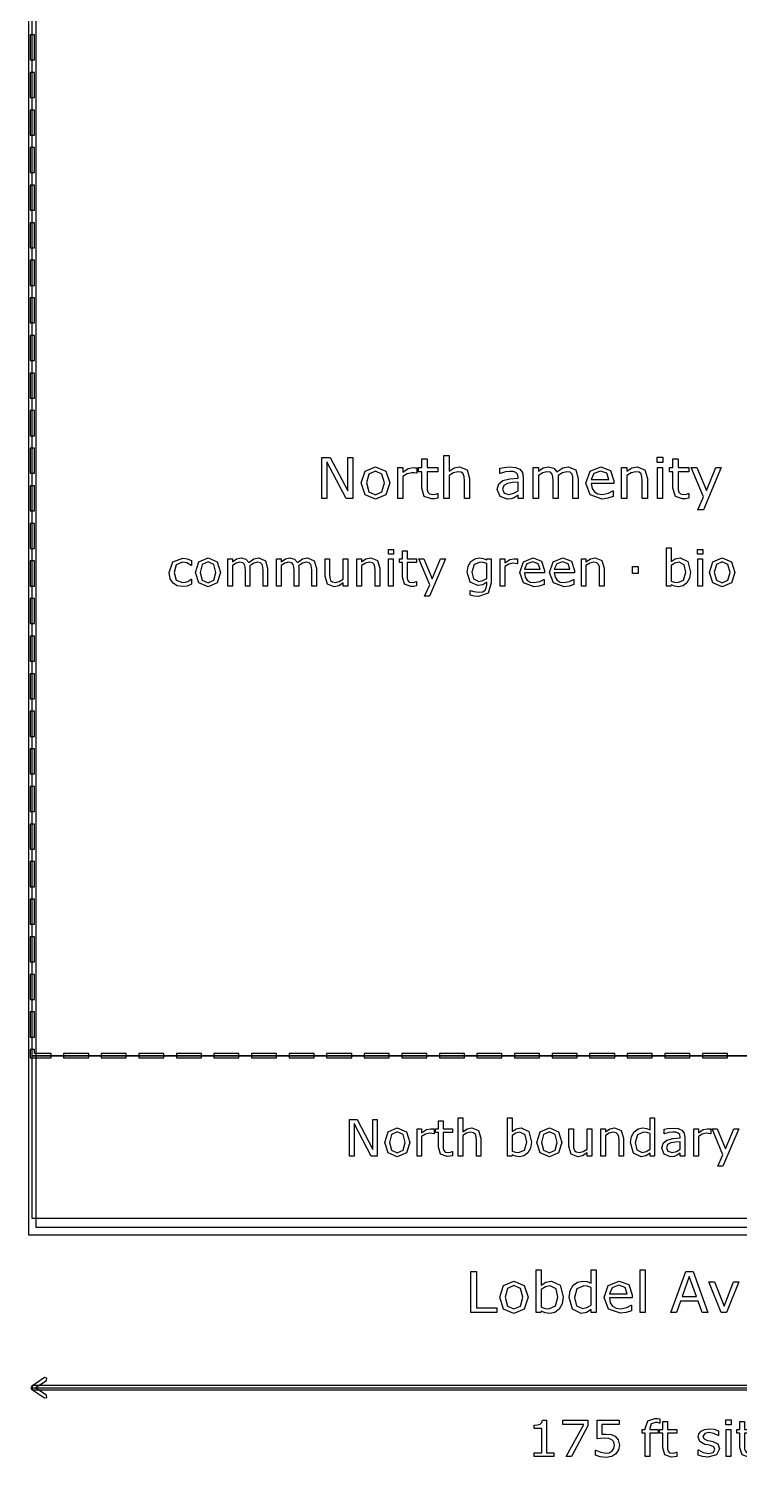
# Model space of a CAD drawing. Extents: x -17 to 192, y 167 to 459.
# Drawn here: x 4.6 to 34.6, y 314 to 374.4 of the extents above; entities that cross this region are included whole.
import ezdxf

# ---------------------------------------------------------------- set-up
doc = ezdxf.new("R2010")
doc.units = 0

msp = doc.modelspace()

# ---------------------------------------------------------------- linework, layer by layer
at = {"layer": 'Layer 1', "color": 7}
for points in [[(4.603848, 443.071168), (4.603848, 323.426942), (64.187733, 323.426942), (64.187733, 443.071168), (4.603848, 443.071168)], [(4.92114, 442.753876), (63.870439, 442.753876), (63.870439, 323.744236), (4.92114, 323.744236), (4.92114, 442.753876)], [(4.762494, 375.179274), (64.029086, 375.179274), (64.029086, 330.993913), (4.762494, 330.993913), (4.762494, 375.179274)], [(20.025626, 352.185358), (19.806518, 352.185358), (19.806518, 352.386896), (20.025626, 352.386896), (20.025626, 352.185358)], [(4.669993, 331.258496), (4.669993, 330.901412), (5.556243, 330.901412), (5.556243, 331.086414), (4.854995, 331.086414), (4.854995, 331.258496), (4.669993, 331.258496)]]:
    msp.add_lwpolyline(points, close=True, dxfattribs=at)
for points in [[(4.669993, 374.120942), (4.669993, 373.06261), (4.854995, 373.06261), (4.854995, 374.120942), (4.669993, 374.120942)], [(4.669993, 372.533444), (4.669993, 371.475112), (4.854995, 371.475112), (4.854995, 372.533444), (4.669993, 372.533444)], [(4.669993, 370.945946), (4.669993, 369.887614), (4.854995, 369.887614), (4.854995, 370.945946), (4.669993, 370.945946)], [(4.669993, 369.358448), (4.669993, 368.300116), (4.854995, 368.300116), (4.854995, 369.358448), (4.669993, 369.358448)], [(4.669993, 367.77095), (4.669993, 366.712618), (4.854995, 366.712618), (4.854995, 367.77095), (4.669993, 367.77095)], [(4.669993, 366.183452), (4.669993, 365.12512), (4.854995, 365.12512), (4.854995, 366.183452), (4.669993, 366.183452)], [(4.669993, 364.595954), (4.669993, 363.537622), (4.854995, 363.537622), (4.854995, 364.595954), (4.669993, 364.595954)], [(4.669993, 363.008456), (4.669993, 361.950124), (4.854995, 361.950124), (4.854995, 363.008456), (4.669993, 363.008456)], [(4.669993, 361.420958), (4.669993, 360.362626), (4.854995, 360.362626), (4.854995, 361.420958), (4.669993, 361.420958)], [(4.669993, 359.83346), (4.669993, 358.775128), (4.854995, 358.775128), (4.854995, 359.83346), (4.669993, 359.83346)], [(4.669993, 358.245962), (4.669993, 357.18763), (4.854995, 357.18763), (4.854995, 358.245962), (4.669993, 358.245962)], [(4.669993, 356.658464), (4.669993, 355.600132), (4.854995, 355.600132), (4.854995, 356.658464), (4.669993, 356.658464)], [(18.311908, 354.5418), (18.027042, 354.5418), (17.206163, 356.090542), (17.206163, 354.5418), (16.99106, 354.5418), (16.99106, 356.273088), (17.348015, 356.273088), (18.096805, 354.859223), (18.096805, 356.273088), (18.311908, 356.273088), (18.311908, 354.5418)], [(21.890755, 354.553428), (21.75588, 354.526684), (21.626818, 354.516207), (21.324511, 354.623178), (21.221029, 354.966178), (21.221029, 355.656835), (21.073364, 355.656835), (21.073364, 355.840543), (21.221029, 355.840543), (21.221029, 356.213777), (21.43962, 356.213777), (21.43962, 355.840543), (21.890755, 355.840543), (21.890755, 355.656835), (21.43962, 355.656835), (21.43962, 355.06501), (21.444272, 354.904554), (21.476828, 354.797586), (21.546591, 354.728985), (21.683792, 354.708056), (21.795413, 354.723164), (21.879128, 354.749905), (21.890757, 354.749905), (21.890755, 354.553428)], [(23.240671, 354.5418), (23.02208, 354.5418), (23.02208, 355.281288), (23.011616, 355.448719), (22.973246, 355.571967), (22.88953, 355.644058), (22.747678, 355.668479), (22.560481, 355.624296), (22.373283, 355.511513), (22.373283, 354.5418), (22.154692, 354.5418), (22.154692, 356.350989), (22.373283, 356.350989), (22.373283, 355.696379), (22.584898, 355.82893), (22.809302, 355.8766), (23.130213, 355.749865), (23.240671, 355.384772), (23.240671, 354.5418)], [(31.40528, 356.057985), (31.158784, 356.057985), (31.158784, 356.284714), (31.40528, 356.284714), (31.40528, 356.057985)], [(32.498235, 354.553415), (32.363359, 354.526671), (32.234298, 354.516194), (31.93199, 354.623165), (31.828509, 354.966165), (31.828509, 355.656822), (31.680843, 355.656822), (31.680843, 355.840529), (31.828509, 355.840529), (31.828509, 356.213763), (32.0471, 356.213763), (32.0471, 355.840529), (32.498235, 355.840529), (32.498235, 355.656822), (32.0471, 355.656822), (32.0471, 355.064997), (32.051757, 354.904541), (32.084311, 354.797572), (32.154073, 354.728971), (32.291276, 354.708043), (32.402895, 354.72315), (32.486612, 354.749892), (32.498227, 354.749892), (32.498235, 354.553415)], [(19.861812, 355.190597), (19.699031, 354.689466), (19.263012, 354.505756), (18.824667, 354.689466), (18.663049, 355.190597), (18.824667, 355.691728), (19.263012, 355.8766), (19.699031, 355.691728), (19.861812, 355.190597), (19.861812, 355.190597)], [(19.636244, 355.190597), (19.537413, 355.564993), (19.263012, 355.688241), (18.986285, 355.564993), (18.888617, 355.190597), (18.987448, 354.819689), (19.263012, 354.694115), (19.536251, 354.818527), (19.636244, 355.190597), (19.636244, 355.190597)], [(21.010577, 355.602198), (20.998952, 355.602198), (20.903609, 355.61847), (20.795476, 355.624291), (20.600139, 355.578944), (20.418755, 355.463835), (20.418755, 354.5418), (20.200164, 354.5418), (20.200164, 355.840556), (20.418755, 355.840556), (20.418755, 355.648707), (20.64781, 355.796373), (20.851286, 355.840556), (20.933839, 355.837063), (21.010579, 355.826586), (21.010577, 355.602198)], [(25.507972, 354.5418), (25.290543, 354.5418), (25.290543, 354.680164), (25.211479, 354.624353), (25.116136, 354.568541), (24.990562, 354.524359), (24.824293, 354.505759), (24.526637, 354.62203), (24.404552, 354.918524), (24.467339, 355.156881), (24.648723, 355.301058), (24.933589, 355.371985), (25.290543, 355.399888), (25.290543, 355.433609), (25.263801, 355.556857), (25.189387, 355.633594), (25.077766, 355.669641), (24.941728, 355.678927), (24.749879, 355.655671), (24.531288, 355.590559), (24.519663, 355.590559), (24.519663, 355.812637), (24.704535, 355.851007), (24.942892, 355.871935), (25.181249, 355.848679), (25.357982, 355.771939), (25.469603, 355.633575), (25.507973, 355.423123), (25.507972, 354.5418)], [(27.824107, 354.5418), (27.605516, 354.5418), (27.605516, 355.281288), (27.597367, 355.442906), (27.565971, 355.567318), (27.489232, 355.642894), (27.345055, 355.668479), (27.161347, 355.621971), (26.977637, 355.5057), (26.983458, 355.442911), (26.985839, 355.373149), (26.985839, 354.5418), (26.767248, 354.5418), (26.767248, 355.281288), (26.759099, 355.44407), (26.727706, 355.56848), (26.650967, 355.642894), (26.50679, 355.668479), (26.326568, 355.624296), (26.147509, 355.511513), (26.147509, 354.5418), (25.928918, 354.5418), (25.928918, 355.840556), (26.147509, 355.840556), (26.147509, 355.696379), (26.350985, 355.82893), (26.568414, 355.8766), (26.792818, 355.820789), (26.931181, 355.666148), (27.173026, 355.826604), (27.406732, 355.8766), (27.721829, 355.746375), (27.824149, 355.384772), (27.824107, 354.5418)], [(29.332153, 355.168505), (28.375236, 355.168505), (28.41128, 354.959217), (28.510109, 354.813876), (28.653124, 354.730159), (28.836835, 354.702256), (29.103095, 354.754578), (29.294945, 354.859223), (29.30656, 354.859223), (29.30656, 354.620865), (29.080992, 354.542962), (28.839147, 354.511569), (28.334527, 354.685977), (28.153142, 355.18362), (28.326388, 355.689402), (28.784498, 355.8766), (29.189125, 355.723121), (29.33214, 355.287101), (29.332153, 355.168505)], [(29.119375, 355.335935), (29.032171, 355.602198), (28.772885, 355.696379), (28.492668, 355.592898), (28.375236, 355.335935), (29.119375, 355.335935)], [(30.749506, 354.5418), (30.530915, 354.5418), (30.530915, 355.281288), (30.520464, 355.448719), (30.482094, 355.571967), (30.398377, 355.644058), (30.256527, 355.668479), (30.069329, 355.624296), (29.882131, 355.511513), (29.882131, 354.5418), (29.66354, 354.5418), (29.66354, 355.840556), (29.882131, 355.840556), (29.882131, 355.696379), (30.093745, 355.82893), (30.318151, 355.8766), (30.639061, 355.749865), (30.749519, 355.384772), (30.749506, 354.5418)], [(31.391326, 354.5418), (31.172735, 354.5418), (31.172735, 355.840556), (31.391326, 355.840556), (31.391326, 354.5418)], [(33.873731, 355.840543), (33.115637, 354.062746), (32.881931, 354.062746), (33.123775, 354.604572), (32.606368, 355.840543), (32.843561, 355.840543), (33.242375, 354.877812), (33.644673, 355.840543), (33.873731, 355.840543)], [(4.669993, 355.070966), (4.669993, 354.012634), (4.854995, 354.012634), (4.854995, 355.070966), (4.669993, 355.070966)], [(25.290543, 354.861549), (25.290543, 355.223154), (25.054512, 355.205718), (24.840571, 355.172), (24.688255, 355.088283), (24.630119, 354.933642), (24.697557, 354.765047), (24.903358, 354.709236), (25.11381, 354.753419), (25.290543, 354.861554), (25.290543, 354.861549)], [(4.669993, 353.483468), (4.669993, 352.425136), (4.854995, 352.425136), (4.854995, 353.483468), (4.669993, 353.483468)], [(4.669993, 351.89597), (4.669993, 350.837638), (4.854995, 350.837638), (4.854995, 351.89597), (4.669993, 351.89597)], [(11.486623, 350.909986), (11.301622, 350.837638), (11.11662, 350.811788), (10.887177, 350.847962), (10.708377, 350.959584), (10.591588, 351.147687), (10.550247, 351.413302), (10.705276, 351.857719), (11.11662, 352.018948), (11.310923, 351.991045), (11.486623, 351.92283), (11.486623, 351.706825), (11.476288, 351.706825), (11.29232, 351.813277), (11.108352, 351.850486), (10.84687, 351.738863), (10.751785, 351.413302), (10.844802, 351.091876), (11.108352, 350.980254), (11.228241, 350.995758), (11.337795, 351.036065), (11.417377, 351.081541), (11.476288, 351.123914), (11.486622, 351.123914), (11.486623, 350.909986)], [(12.719621, 351.414347), (12.574927, 350.968895), (12.187354, 350.8056), (11.797715, 350.968895), (11.654054, 351.414347), (11.797715, 351.859796), (12.187354, 352.024129), (12.574927, 351.859796), (12.719621, 351.414347), (12.719621, 351.414347)], [(14.705027, 350.837638), (14.510724, 350.837638), (14.510724, 351.494963), (14.50349, 351.638621), (14.475585, 351.749208), (14.407372, 351.816389), (14.279215, 351.839116), (14.115917, 351.797775), (13.95262, 351.694421), (13.957788, 351.63861), (13.959851, 351.5766), (13.959851, 350.837638), (13.765548, 350.837638), (13.765548, 351.494963), (13.758314, 351.639655), (13.730409, 351.750243), (13.662196, 351.816389), (13.534039, 351.839116), (13.373842, 351.799842), (13.214679, 351.699589), (13.214679, 350.837638), (13.020376, 350.837638), (13.020376, 351.992088), (13.214679, 351.992088), (13.214679, 351.863932), (13.395546, 351.981753), (13.588816, 352.024129), (13.788287, 351.974519), (13.911276, 351.837058), (14.12625, 351.979687), (14.333989, 352.024129), (14.614075, 351.908374), (14.705025, 351.586945), (14.705027, 350.837638)], [(16.763814, 350.837638), (16.56951, 350.837638), (16.56951, 351.494963), (16.562277, 351.638621), (16.534371, 351.749208), (16.466159, 351.816389), (16.338001, 351.839116), (16.174704, 351.797775), (16.011407, 351.694421), (16.016574, 351.63861), (16.018638, 351.5766), (16.018638, 350.837638), (15.824335, 350.837638), (15.824335, 351.494963), (15.817101, 351.639655), (15.789196, 351.750243), (15.720983, 351.816389), (15.592826, 351.839116), (15.432629, 351.799842), (15.273465, 351.699589), (15.273465, 350.837638), (15.079162, 350.837638), (15.079162, 351.992088), (15.273465, 351.992088), (15.273465, 351.863932), (15.454333, 351.981753), (15.647602, 352.024129), (15.847073, 351.974519), (15.970063, 351.837058), (16.185037, 351.979687), (16.392776, 352.024129), (16.672862, 351.908374), (16.763812, 351.586945), (16.763814, 350.837638)], [(18.094997, 350.837638), (17.900694, 350.837638), (17.900694, 350.965797), (17.712591, 350.846941), (17.514154, 350.8056), (17.230968, 350.916187), (17.129682, 351.242781), (17.129682, 351.992088), (17.323985, 351.992088), (17.323985, 351.334766), (17.332253, 351.183869), (17.367393, 351.077416), (17.43974, 351.011271), (17.568931, 350.990607), (17.733262, 351.029879), (17.900694, 351.130132), (17.900694, 351.992093), (18.094997, 351.992093), (18.094997, 350.837638)], [(19.442716, 350.837638), (19.248413, 350.837638), (19.248413, 351.494963), (19.239111, 351.643791), (19.205004, 351.753344), (19.13059, 351.817423), (19.0045, 351.839119), (18.838102, 351.799844), (18.671704, 351.699591), (18.671704, 350.837638), (18.477401, 350.837638), (18.477401, 351.992088), (18.671704, 351.992088), (18.671704, 351.863932), (18.859806, 351.981753), (19.059277, 352.024129), (19.34453, 351.911472), (19.442715, 351.586945), (19.442716, 350.837638)], [(20.013223, 350.837638), (19.81892, 350.837638), (19.81892, 351.992088), (20.013223, 351.992088), (20.013223, 350.837638)], [(20.997142, 350.847983), (20.877252, 350.824224), (20.762531, 350.81491), (20.493814, 350.909996), (20.40183, 351.214886), (20.40183, 351.8288), (20.270572, 351.8288), (20.270572, 351.992098), (20.40183, 351.992098), (20.40183, 352.323862), (20.596133, 352.323862), (20.596133, 351.992098), (20.997142, 351.992098), (20.997142, 351.8288), (20.596133, 351.8288), (20.596133, 351.302735), (20.600268, 351.160109), (20.629207, 351.065026), (20.691219, 351.004047), (20.813175, 350.985447), (20.912393, 350.998888), (20.986807, 351.022648), (20.997142, 351.022648), (20.997142, 350.847983)], [(22.219804, 351.992098), (21.545945, 350.411837), (21.338205, 350.411837), (21.553179, 350.89346), (21.093259, 351.992098), (21.304099, 351.992098), (21.658599, 351.136339), (22.016199, 351.992098), (22.219804, 351.992098)], [(24.154568, 350.968906), (24.021242, 350.537926), (23.610932, 350.400468), (23.431098, 350.413908), (23.259533, 350.450082), (23.259533, 350.648519), (23.269867, 350.648519), (23.420762, 350.603043), (23.627468, 350.575137), (23.791799, 350.598923), (23.893084, 350.665069), (23.944762, 350.76219), (23.960263, 350.889314), (23.960263, 350.994734), (23.791798, 350.889314), (23.588194, 350.855209), (23.259532, 351.004037), (23.138609, 351.425716), (23.17995, 351.682031), (23.294672, 351.869099), (23.457969, 351.982788), (23.649171, 352.024129), (23.816603, 352.003465), (23.960263, 351.942486), (23.972664, 351.992096), (24.154565, 351.992096), (24.154568, 350.968906)], [(25.257341, 351.780226), (25.247006, 351.780226), (25.162257, 351.794698), (25.066139, 351.799858), (24.892507, 351.759551), (24.731276, 351.657231), (24.731276, 350.837638), (24.536973, 350.837638), (24.536973, 351.992088), (24.731276, 351.992088), (24.731276, 351.821556), (24.934881, 351.952813), (25.115748, 351.992088), (25.189129, 351.988992), (25.257342, 351.979705), (25.257341, 351.780226)], [(26.406624, 351.39472), (25.556031, 351.39472), (25.58807, 351.208684), (25.67592, 351.079493), (25.803044, 351.005079), (25.966341, 350.980288), (26.203019, 351.026796), (26.373551, 351.119816), (26.383885, 351.119816), (26.383885, 350.907943), (26.183381, 350.838696), (25.968407, 350.810791), (25.519856, 350.965821), (25.358626, 351.408169), (25.512622, 351.857754), (25.919832, 352.024153), (26.279499, 351.887726), (26.406623, 351.500154), (26.406624, 351.39472)], [(27.667526, 351.39472), (26.816934, 351.39472), (26.848973, 351.208684), (26.936822, 351.079493), (27.063946, 351.005079), (27.227244, 350.980288), (27.463922, 351.026796), (27.634453, 351.119816), (27.644799, 351.119816), (27.644799, 350.907943), (27.444292, 350.838696), (27.229319, 350.810791), (26.780768, 350.965821), (26.61954, 351.408169), (26.773535, 351.857754), (27.180744, 352.024153), (27.54041, 351.887726), (27.667534, 351.500154), (27.667526, 351.39472)], [(28.927396, 350.837638), (28.733095, 350.837638), (28.733095, 351.494963), (28.723781, 351.643791), (28.689674, 351.753344), (28.61526, 351.817423), (28.48917, 351.839119), (28.322774, 351.799844), (28.156375, 351.699591), (28.156375, 350.837638), (27.962071, 350.837638), (27.962071, 351.992088), (28.156375, 351.992088), (28.156375, 351.863932), (28.344478, 351.981753), (28.543947, 352.024129), (28.829202, 351.911472), (28.927386, 351.586945), (28.927396, 350.837638)], [(32.575747, 351.423647), (32.534406, 351.163199), (32.424853, 350.968895), (32.263624, 350.845906), (32.070354, 350.8056), (31.898788, 350.829359), (31.754095, 350.891372), (31.741692, 350.837638), (31.559791, 350.837638), (31.559791, 352.445808), (31.754095, 352.445808), (31.754095, 351.871165), (31.927728, 351.980719), (32.134433, 352.024129), (32.456894, 351.867033), (32.575747, 351.423647), (32.575747, 351.423647)], [(33.087345, 352.185366), (32.868236, 352.185366), (32.868236, 352.386904), (33.087345, 352.386904), (33.087345, 352.185366)], [(33.074941, 350.837638), (32.88064, 350.837638), (32.88064, 351.992088), (33.074941, 351.992088), (33.074941, 350.837638)], [(34.443333, 351.414347), (34.298638, 350.968895), (33.911066, 350.8056), (33.521425, 350.968895), (33.377765, 351.414347), (33.521425, 351.859796), (33.911066, 352.024129), (34.298638, 351.859796), (34.443333, 351.414347), (34.443333, 351.414347)], [(12.519117, 351.414347), (12.431267, 351.747142), (12.187354, 351.856695), (11.941375, 351.747142), (11.854559, 351.414347), (11.942409, 351.08465), (12.187354, 350.97303), (12.430233, 351.083618), (12.519117, 351.414347), (12.519117, 351.414347)], [(23.960264, 351.154942), (23.960264, 351.784361), (23.815571, 351.83397), (23.683279, 351.849475), (23.431098, 351.741988), (23.339114, 351.429862), (23.407327, 351.135307), (23.63367, 351.035054), (23.803168, 351.067095), (23.960264, 351.154944), (23.960264, 351.154942)], [(26.217488, 351.543548), (26.139974, 351.780226), (25.909497, 351.863942), (25.660417, 351.771957), (25.556031, 351.543548), (26.217488, 351.543548)], [(27.478392, 351.543548), (27.400877, 351.780226), (27.170401, 351.863942), (26.92132, 351.771957), (26.816934, 351.543548), (27.478392, 351.543548)], [(30.362966, 351.365769), (30.115954, 351.365769), (30.115954, 351.658258), (30.362966, 351.658258), (30.362966, 351.365769)], [(32.375244, 351.418488), (32.307032, 351.731648), (32.086891, 351.839135), (31.915324, 351.801927), (31.754095, 351.707875), (31.754095, 351.046418), (31.895687, 350.994742), (32.031079, 350.980269), (32.283261, 351.08569), (32.375244, 351.418485), (32.375244, 351.418488)], [(34.242827, 351.414347), (34.154977, 351.747142), (33.911066, 351.856695), (33.665086, 351.747142), (33.578271, 351.414347), (33.66612, 351.08465), (33.911066, 350.97303), (34.153945, 351.083618), (34.242827, 351.414347), (34.242827, 351.414347)], [(4.669993, 350.308472), (4.669993, 349.25014), (4.854995, 349.25014), (4.854995, 350.308472), (4.669993, 350.308472)], [(4.669993, 348.720974), (4.669993, 347.662642), (4.854995, 347.662642), (4.854995, 348.720974), (4.669993, 348.720974)], [(4.669993, 347.133476), (4.669993, 346.075144), (4.854995, 346.075144), (4.854995, 347.133476), (4.669993, 347.133476)], [(4.669993, 345.545978), (4.669993, 344.487646), (4.854995, 344.487646), (4.854995, 345.545978), (4.669993, 345.545978)], [(4.669993, 343.95848), (4.669993, 342.900148), (4.854995, 342.900148), (4.854995, 343.95848), (4.669993, 343.95848)], [(4.669993, 342.370982), (4.669993, 341.31265), (4.854995, 341.31265), (4.854995, 342.370982), (4.669993, 342.370982)], [(4.669993, 340.783484), (4.669993, 339.725152), (4.854995, 339.725152), (4.854995, 340.783484), (4.669993, 340.783484)], [(4.669993, 339.195986), (4.669993, 338.137654), (4.854995, 338.137654), (4.854995, 339.195986), (4.669993, 339.195986)], [(4.669993, 337.608488), (4.669993, 336.550156), (4.854995, 336.550156), (4.854995, 337.608488), (4.669993, 337.608488)], [(4.669993, 336.02099), (4.669993, 334.962658), (4.854995, 334.962658), (4.854995, 336.02099), (4.669993, 336.02099)], [(4.669993, 334.433492), (4.669993, 333.37516), (4.854995, 333.37516), (4.854995, 334.433492), (4.669993, 334.433492)], [(4.669993, 332.845994), (4.669993, 331.787662), (4.854995, 331.787662), (4.854995, 332.845994), (4.669993, 332.845994)], [(4.762494, 330.993913), (64.029086, 330.993913), (64.029086, 324.114755), (4.762494, 324.114755), (4.762494, 330.993913)], [(6.085409, 331.086414), (6.085409, 330.901412), (7.143741, 330.901412), (7.143741, 331.086414), (6.085409, 331.086414)], [(7.672907, 331.086414), (7.672907, 330.901412), (8.731239, 330.901412), (8.731239, 331.086414), (7.672907, 331.086414)], [(9.260405, 331.086414), (9.260405, 330.901412), (10.318737, 330.901412), (10.318737, 331.086414), (9.260405, 331.086414)], [(10.847903, 331.086414), (10.847903, 330.901412), (11.906235, 330.901412), (11.906235, 331.086414), (10.847903, 331.086414)], [(12.435401, 331.086414), (12.435401, 330.901412), (13.493733, 330.901412), (13.493733, 331.086414), (12.435401, 331.086414)], [(14.022899, 331.086414), (14.022899, 330.901412), (15.081231, 330.901412), (15.081231, 331.086414), (14.022899, 331.086414)], [(15.610397, 331.086414), (15.610397, 330.901412), (16.668729, 330.901412), (16.668729, 331.086414), (15.610397, 331.086414)], [(17.197895, 331.086414), (17.197895, 330.901412), (18.256227, 330.901412), (18.256227, 331.086414), (17.197895, 331.086414)], [(18.785393, 331.086414), (18.785393, 330.901412), (19.843725, 330.901412), (19.843725, 331.086414), (18.785393, 331.086414)], [(20.372891, 331.086414), (20.372891, 330.901412), (21.431223, 330.901412), (21.431223, 331.086414), (20.372891, 331.086414)], [(21.960389, 331.086414), (21.960389, 330.901412), (23.018721, 330.901412), (23.018721, 331.086414), (21.960389, 331.086414)], [(23.547887, 331.086414), (23.547887, 330.901412), (24.606219, 330.901412), (24.606219, 331.086414), (23.547887, 331.086414)], [(25.135385, 331.086414), (25.135385, 330.901412), (26.193717, 330.901412), (26.193717, 331.086414), (25.135385, 331.086414)], [(26.722883, 331.086414), (26.722883, 330.901412), (27.781215, 330.901412), (27.781215, 331.086414), (26.722883, 331.086414)], [(28.310381, 331.086414), (28.310381, 330.901412), (29.368713, 330.901412), (29.368713, 331.086414), (28.310381, 331.086414)], [(29.897879, 331.086414), (29.897879, 330.901412), (30.956211, 330.901412), (30.956211, 331.086414), (29.897879, 331.086414)], [(31.485377, 331.086414), (31.485377, 330.901412), (32.543709, 330.901412), (32.543709, 331.086414), (31.485377, 331.086414)], [(33.072875, 331.086414), (33.072875, 330.901412), (34.131207, 330.901412), (34.131207, 331.086414), (33.072875, 331.086414)], [(23.719452, 326.760585), (23.525149, 326.760585), (23.525149, 327.41791), (23.515847, 327.566738), (23.48174, 327.676291), (23.407326, 327.74037), (23.281236, 327.762066), (23.114838, 327.722791), (22.94844, 327.622538), (22.94844, 326.760585), (22.754138, 326.760585), (22.754138, 328.368755), (22.948441, 328.368755), (22.948441, 327.786879), (23.136543, 327.9047), (23.336014, 327.947076), (23.621268, 327.834419), (23.719452, 327.509892), (23.719452, 326.760585)], [(25.853687, 327.346594), (25.812345, 327.086146), (25.702791, 326.891842), (25.541561, 326.768853), (25.348292, 326.728547), (25.176726, 326.752306), (25.032032, 326.814319), (25.01963, 326.760585), (24.837729, 326.760585), (24.837729, 328.368755), (25.032032, 328.368755), (25.032032, 327.794112), (25.205665, 327.903666), (25.41237, 327.947076), (25.734831, 327.78998), (25.853687, 327.346594), (25.853687, 327.346594)], [(31.056464, 326.760585), (30.86216, 326.760585), (30.86216, 326.881507), (30.687495, 326.768853), (30.49009, 326.728547), (30.161427, 326.887709), (30.040505, 327.329026), (30.081846, 327.590508), (30.195535, 327.785844), (30.358833, 327.905735), (30.553135, 327.947076), (30.714366, 327.927444), (30.86216, 327.868532), (30.86216, 328.36876), (31.056464, 328.36876), (31.056464, 326.760585)], [(19.33833, 326.760585), (19.085116, 326.760585), (18.355446, 328.137245), (18.355446, 326.760585), (18.164243, 326.760585), (18.164243, 328.299508), (18.481536, 328.299508), (19.147127, 327.042739), (19.147127, 328.299508), (19.33833, 328.299508), (19.33833, 326.760585)], [(20.716022, 327.337294), (20.571328, 326.891842), (20.183755, 326.728547), (19.794116, 326.891842), (19.650455, 327.337294), (19.794116, 327.782743), (20.183755, 327.947076), (20.571328, 327.782743), (20.716022, 327.337294), (20.716022, 327.337294)], [(20.515518, 327.337294), (20.427668, 327.670089), (20.183755, 327.779642), (19.937776, 327.670089), (19.85096, 327.337294), (19.93881, 327.007597), (20.183755, 326.895977), (20.426634, 327.006565), (20.515518, 327.337294), (20.515518, 327.337294)], [(21.737147, 327.703162), (21.726812, 327.703162), (21.642063, 327.717635), (21.545945, 327.722794), (21.372313, 327.682487), (21.211083, 327.580168), (21.211083, 326.760585), (21.016779, 326.760585), (21.016779, 327.915035), (21.211083, 327.915035), (21.211083, 327.744503), (21.414687, 327.87576), (21.595555, 327.915035), (21.668935, 327.911939), (21.737148, 327.902652), (21.737147, 327.703162)], [(22.519527, 326.77092), (22.399638, 326.74716), (22.284916, 326.737847), (22.016199, 326.832933), (21.924215, 327.137822), (21.924215, 327.751737), (21.792957, 327.751737), (21.792957, 327.915035), (21.924215, 327.915035), (21.924215, 328.246798), (22.118519, 328.246798), (22.118519, 327.915035), (22.519527, 327.915035), (22.519527, 327.751737), (22.118519, 327.751737), (22.118519, 327.225672), (22.122654, 327.083046), (22.151593, 326.987962), (22.213604, 326.926984), (22.335561, 326.908384), (22.434779, 326.921825), (22.509193, 326.945584), (22.519528, 326.945584), (22.519527, 326.77092)], [(25.653182, 327.341435), (25.584969, 327.654595), (25.364828, 327.762082), (25.193263, 327.724874), (25.032032, 327.630822), (25.032032, 326.969365), (25.173625, 326.917689), (25.309018, 326.903216), (25.561198, 327.008637), (25.653182, 327.341432), (25.653182, 327.341435)], [(27.140429, 327.337307), (26.995734, 326.891855), (26.608162, 326.72856), (26.218522, 326.891855), (26.074861, 327.337307), (26.218522, 327.782756), (26.608162, 327.947089), (26.995734, 327.782756), (27.140429, 327.337307), (27.140429, 327.337307)], [(26.939923, 327.337307), (26.852074, 327.670102), (26.608162, 327.779656), (26.362182, 327.670102), (26.275366, 327.337307), (26.363215, 327.00761), (26.608162, 326.895991), (26.851042, 327.006578), (26.939923, 327.337307), (26.939923, 327.337307)], [(28.39823, 326.760585), (28.203929, 326.760585), (28.203929, 326.888744), (28.015826, 326.769888), (27.817389, 326.728547), (27.534203, 326.839134), (27.432915, 327.165728), (27.432915, 327.915035), (27.62722, 327.915035), (27.62722, 327.257713), (27.635475, 327.106816), (27.670614, 327.000363), (27.742962, 326.934218), (27.872152, 326.913554), (28.036482, 326.952826), (28.203915, 327.053079), (28.203915, 327.91504), (28.398217, 327.91504), (28.39823, 326.760585)], [(29.74595, 326.760585), (29.551648, 326.760585), (29.551648, 327.41791), (29.542335, 327.566738), (29.508228, 327.676291), (29.433814, 327.74037), (29.307724, 327.762066), (29.141328, 327.722791), (28.974929, 327.622538), (28.974929, 326.760585), (28.780624, 326.760585), (28.780624, 327.915035), (28.974929, 327.915035), (28.974929, 327.786879), (29.163031, 327.9047), (29.362501, 327.947076), (29.647755, 327.834419), (29.74594, 327.509892), (29.74595, 326.760585)], [(30.86216, 327.044805), (30.86216, 327.707297), (30.7216, 327.755872), (30.586208, 327.769313), (30.331962, 327.655624), (30.241011, 327.333164), (30.31129, 327.020006), (30.536598, 326.913554), (30.704032, 326.949725), (30.86216, 327.044811), (30.86216, 327.044805)], [(32.335969, 326.760585), (32.142702, 326.760585), (32.142702, 326.883574), (32.072421, 326.833964), (31.987672, 326.784355), (31.87605, 326.745083), (31.728256, 326.728547), (31.463673, 326.831898), (31.355152, 327.095449), (31.410963, 327.307322), (31.572195, 327.435478), (31.825408, 327.498523), (32.142702, 327.523314), (32.142702, 327.553286), (32.118942, 327.662842), (32.052796, 327.731054), (31.953578, 327.763093), (31.832655, 327.771348), (31.662124, 327.750684), (31.467819, 327.692806), (31.457474, 327.692806), (31.457474, 327.890209), (31.621807, 327.924316), (31.833679, 327.942916), (32.045552, 327.922253), (32.202648, 327.854038), (32.301867, 327.731049), (32.335972, 327.543981), (32.335969, 326.760585)], [(33.430475, 327.703162), (33.42013, 327.703162), (33.335381, 327.717635), (33.239263, 327.722794), (33.065631, 327.682487), (32.904399, 327.580168), (32.904399, 326.760585), (32.710097, 326.760585), (32.710097, 327.915035), (32.904399, 327.915035), (32.904399, 327.744503), (33.108004, 327.87576), (33.288873, 327.915035), (33.362252, 327.911939), (33.430464, 327.902652), (33.430475, 327.703162)], [(34.611798, 327.915035), (33.937937, 326.334773), (33.7302, 326.334773), (33.945171, 326.816396), (33.485251, 327.915035), (33.696092, 327.915035), (34.050591, 327.059275), (34.408191, 327.915035), (34.611798, 327.915035)], [(32.142702, 327.044805), (32.142702, 327.366231), (31.932895, 327.350727), (31.742726, 327.320755), (31.607334, 327.246341), (31.555658, 327.108882), (31.615602, 326.95902), (31.798535, 326.90941), (31.985606, 326.948685), (32.142702, 327.044803), (32.142702, 327.044805)], [(24.392925, 320.14601), (23.297644, 320.14601), (23.297644, 321.877298), (23.527862, 321.877298), (23.527862, 320.350649), (24.392925, 320.350649), (24.392925, 320.14601)], [(27.193912, 320.805285), (27.147404, 320.51228), (27.024156, 320.29369), (26.842773, 320.155326), (26.625344, 320.109979), (26.432333, 320.13672), (26.269552, 320.206486), (26.2556, 320.14601), (26.050961, 320.14601), (26.050961, 321.955199), (26.269552, 321.955199), (26.269552, 321.308728), (26.464888, 321.431976), (26.697433, 321.48081), (27.0602, 321.304077), (27.193912, 320.805271), (27.193912, 320.805285)], [(28.588013, 320.14601), (28.36942, 320.14601), (28.36942, 320.282048), (28.172922, 320.155313), (27.950842, 320.109966), (27.581098, 320.289025), (27.44506, 320.785504), (27.491568, 321.079673), (27.619467, 321.299428), (27.803178, 321.434302), (28.021769, 321.48081), (28.203153, 321.458717), (28.36942, 321.392442), (28.36942, 321.955197), (28.588013, 321.955197), (28.588013, 320.14601)], [(30.65765, 320.14601), (30.43906, 320.14601), (30.43906, 321.955199), (30.65765, 321.955199), (30.65765, 320.14601)], [(33.309812, 320.14601), (33.064477, 320.14601), (32.894721, 320.628538), (32.14593, 320.628538), (31.976173, 320.14601), (31.742467, 320.14601), (32.372661, 321.877298), (32.679617, 321.877298), (33.309812, 320.14601)], [(25.71261, 320.794807), (25.549829, 320.293676), (25.11381, 320.109966), (24.675465, 320.293676), (24.513848, 320.794807), (24.675465, 321.295938), (25.11381, 321.48081), (25.549829, 321.295938), (25.71261, 320.794807), (25.71261, 320.794807)], [(25.487043, 320.794807), (25.388212, 321.169203), (25.11381, 321.292451), (24.837083, 321.169203), (24.739415, 320.794807), (24.838246, 320.423899), (25.11381, 320.298325), (25.387049, 320.422737), (25.487043, 320.794807), (25.487043, 320.794807)], [(26.968345, 320.799464), (26.891608, 321.151767), (26.643947, 321.272689), (26.450936, 321.230832), (26.269552, 321.125025), (26.269552, 320.380886), (26.428845, 320.322749), (26.581162, 320.306477), (26.864864, 320.425074), (26.968345, 320.799469), (26.968345, 320.799464)], [(28.36942, 320.465759), (28.36942, 321.21106), (28.211292, 321.265707), (28.058974, 321.280814), (27.772947, 321.152915), (27.670627, 320.790148), (27.749693, 320.437845), (28.003166, 320.318084), (28.191525, 320.35878), (28.36942, 320.465751), (28.36942, 320.465759)], [(30.10536, 320.772715), (29.148442, 320.772715), (29.184487, 320.563427), (29.283319, 320.418086), (29.426331, 320.334369), (29.610042, 320.306466), (29.876305, 320.358788), (30.068151, 320.463433), (30.079767, 320.463433), (30.079767, 320.225075), (29.854199, 320.147172), (29.612354, 320.115779), (29.107734, 320.290187), (28.926351, 320.78783), (29.099595, 321.293612), (29.557707, 321.48081), (29.962331, 321.327331), (30.105346, 320.891311), (30.10536, 320.772715)], [(29.892582, 320.940145), (29.805378, 321.206408), (29.546092, 321.300589), (29.265878, 321.197108), (29.148442, 320.940145), (29.892582, 320.940145)], [(32.823794, 320.8262), (32.520325, 321.676146), (32.215692, 320.8262), (32.823794, 320.8262)], [(34.620193, 321.444766), (34.094647, 320.14601), (33.874892, 320.14601), (33.352833, 321.444766), (33.590026, 321.444766), (33.992327, 320.411109), (34.391139, 321.444766), (34.620193, 321.444766)], [(5.279774, 317.399411), (4.723737, 317.028892), (4.692681, 316.971014), (4.723737, 316.913136), (5.279774, 316.542617), (5.375892, 316.562249), (5.356771, 316.658367), (4.888067, 316.971014), (5.356772, 317.283656), (5.375894, 317.379774), (5.279776, 317.399406), (5.279774, 317.399411)], [(4.762494, 317.063515), (4.762494, 316.878513), (64.029086, 316.878513), (64.029086, 317.063515), (4.762494, 317.063515)], [(4.762494, 316.971014), (64.029086, 316.971014)], [(31.273504, 315.480668), (31.263159, 315.480668), (31.179442, 315.499268), (31.088492, 315.509614), (30.906591, 315.453805), (30.85078, 315.254333), (30.85078, 315.215059), (31.201146, 315.215059), (31.201146, 315.051761), (30.856992, 315.051761), (30.856992, 314.060601), (30.662691, 314.060601), (30.662691, 315.051753), (30.531431, 315.051753), (30.531431, 315.215051), (30.662691, 315.215051), (30.662691, 315.253291), (30.765007, 315.568518), (31.060597, 315.679105), (31.177387, 315.672914), (31.273504, 315.658442), (31.273504, 315.480668)], [(26.800398, 314.060601), (25.967374, 314.060601), (25.967374, 314.217697), (26.287768, 314.217697), (26.287768, 315.249158), (25.967374, 315.249158), (25.967374, 315.389718), (26.106901, 315.400063), (26.219555, 315.432101), (26.293969, 315.497215), (26.326009, 315.604702), (26.486206, 315.604702), (26.486206, 314.217708), (26.800398, 314.217708), (26.800398, 314.060601)], [(28.238033, 315.369046), (27.541437, 314.060601), (27.320261, 314.060601), (28.0613, 315.418655), (27.184869, 315.418655), (27.184869, 315.599524), (28.238033, 315.599524), (28.238033, 315.369046)], [(29.56715, 314.54946), (29.527876, 314.343787), (29.420389, 314.178422), (29.242623, 314.066803), (29.004911, 314.028563), (28.762032, 314.055434), (28.564629, 314.118479), (28.564629, 314.336553), (28.579102, 314.336553), (28.777539, 314.244568), (29.000781, 314.207363), (29.142373, 314.228026), (29.265364, 314.300374), (29.333576, 314.406826), (29.357336, 314.550487), (29.32943, 314.684848), (29.253985, 314.772697), (29.122725, 314.827474), (28.951161, 314.84401), (28.77546, 314.831601), (28.630767, 314.80681), (28.630767, 315.599527), (29.556808, 315.599527), (29.556808, 315.418658), (28.830236, 315.418658), (28.830236, 315.009382), (28.921187, 315.015574), (29.001803, 315.01769), (29.220912, 314.995995), (29.39351, 314.921581), (29.521668, 314.774819), (29.567142, 314.549511), (29.56715, 314.54946)], [(31.99594, 314.070936), (31.87605, 314.047176), (31.761329, 314.037863), (31.492611, 314.132949), (31.400628, 314.437838), (31.400628, 315.051753), (31.269369, 315.051753), (31.269369, 315.215051), (31.400628, 315.215051), (31.400628, 315.546814), (31.59493, 315.546814), (31.59493, 315.215051), (31.99594, 315.215051), (31.99594, 315.051753), (31.59493, 315.051753), (31.59493, 314.525688), (31.599058, 314.383062), (31.627995, 314.287978), (31.690008, 314.227), (31.811965, 314.2084), (31.911184, 314.221841), (31.985598, 314.2456), (31.995943, 314.2456), (31.99594, 314.070936)], [(33.799444, 314.393396), (33.668187, 314.13398), (33.311619, 314.032695), (33.075976, 314.062667), (32.897176, 314.129848), (32.897176, 314.347922), (32.907521, 314.347922), (33.11216, 314.237335), (33.328166, 314.197028), (33.528672, 314.238369), (33.601017, 314.368591), (33.561745, 314.471946), (33.410848, 314.531889), (33.302329, 314.553585), (33.181407, 314.580456), (32.965399, 314.69828), (32.902354, 314.890516), (32.931291, 315.024874), (33.02121, 315.137528), (33.167971, 315.214011), (33.368475, 315.242948), (33.577247, 315.217099), (33.75398, 315.156123), (33.75398, 314.948383), (33.743635, 314.948383), (33.562766, 315.040368), (33.353994, 315.078608), (33.17416, 315.037267), (33.100781, 314.916344), (33.145223, 314.808858), (33.285782, 314.749946), (33.40567, 314.725154), (33.517292, 314.702426), (33.726064, 314.595974), (33.799444, 314.393401), (33.799444, 314.393396)], [(34.286237, 315.408321), (34.067128, 315.408321), (34.067128, 315.609859), (34.286237, 315.609859), (34.286237, 315.408321)], [(34.273833, 314.060601), (34.079531, 314.060601), (34.079531, 315.215051), (34.273833, 315.215051), (34.273833, 314.060601)], [(35.257751, 314.070946), (35.137863, 314.047187), (35.02314, 314.037873), (34.754424, 314.132959), (34.662439, 314.437849), (34.662439, 315.051763), (34.531182, 315.051763), (34.531182, 315.215061), (34.662439, 315.215061), (34.662439, 315.546825), (34.856744, 315.546825), (34.856744, 315.215061), (35.257751, 315.215061), (35.257751, 315.051763), (34.856744, 315.051763), (34.856744, 314.525698), (34.860871, 314.383072), (34.889811, 314.287989), (34.951822, 314.22701), (35.073779, 314.20841), (35.172997, 314.221851), (35.247411, 314.245611), (35.257756, 314.245611), (35.257751, 314.070946)]]:
    msp.add_lwpolyline(points, dxfattribs=at)

doc.saveas('drawing.dxf')
